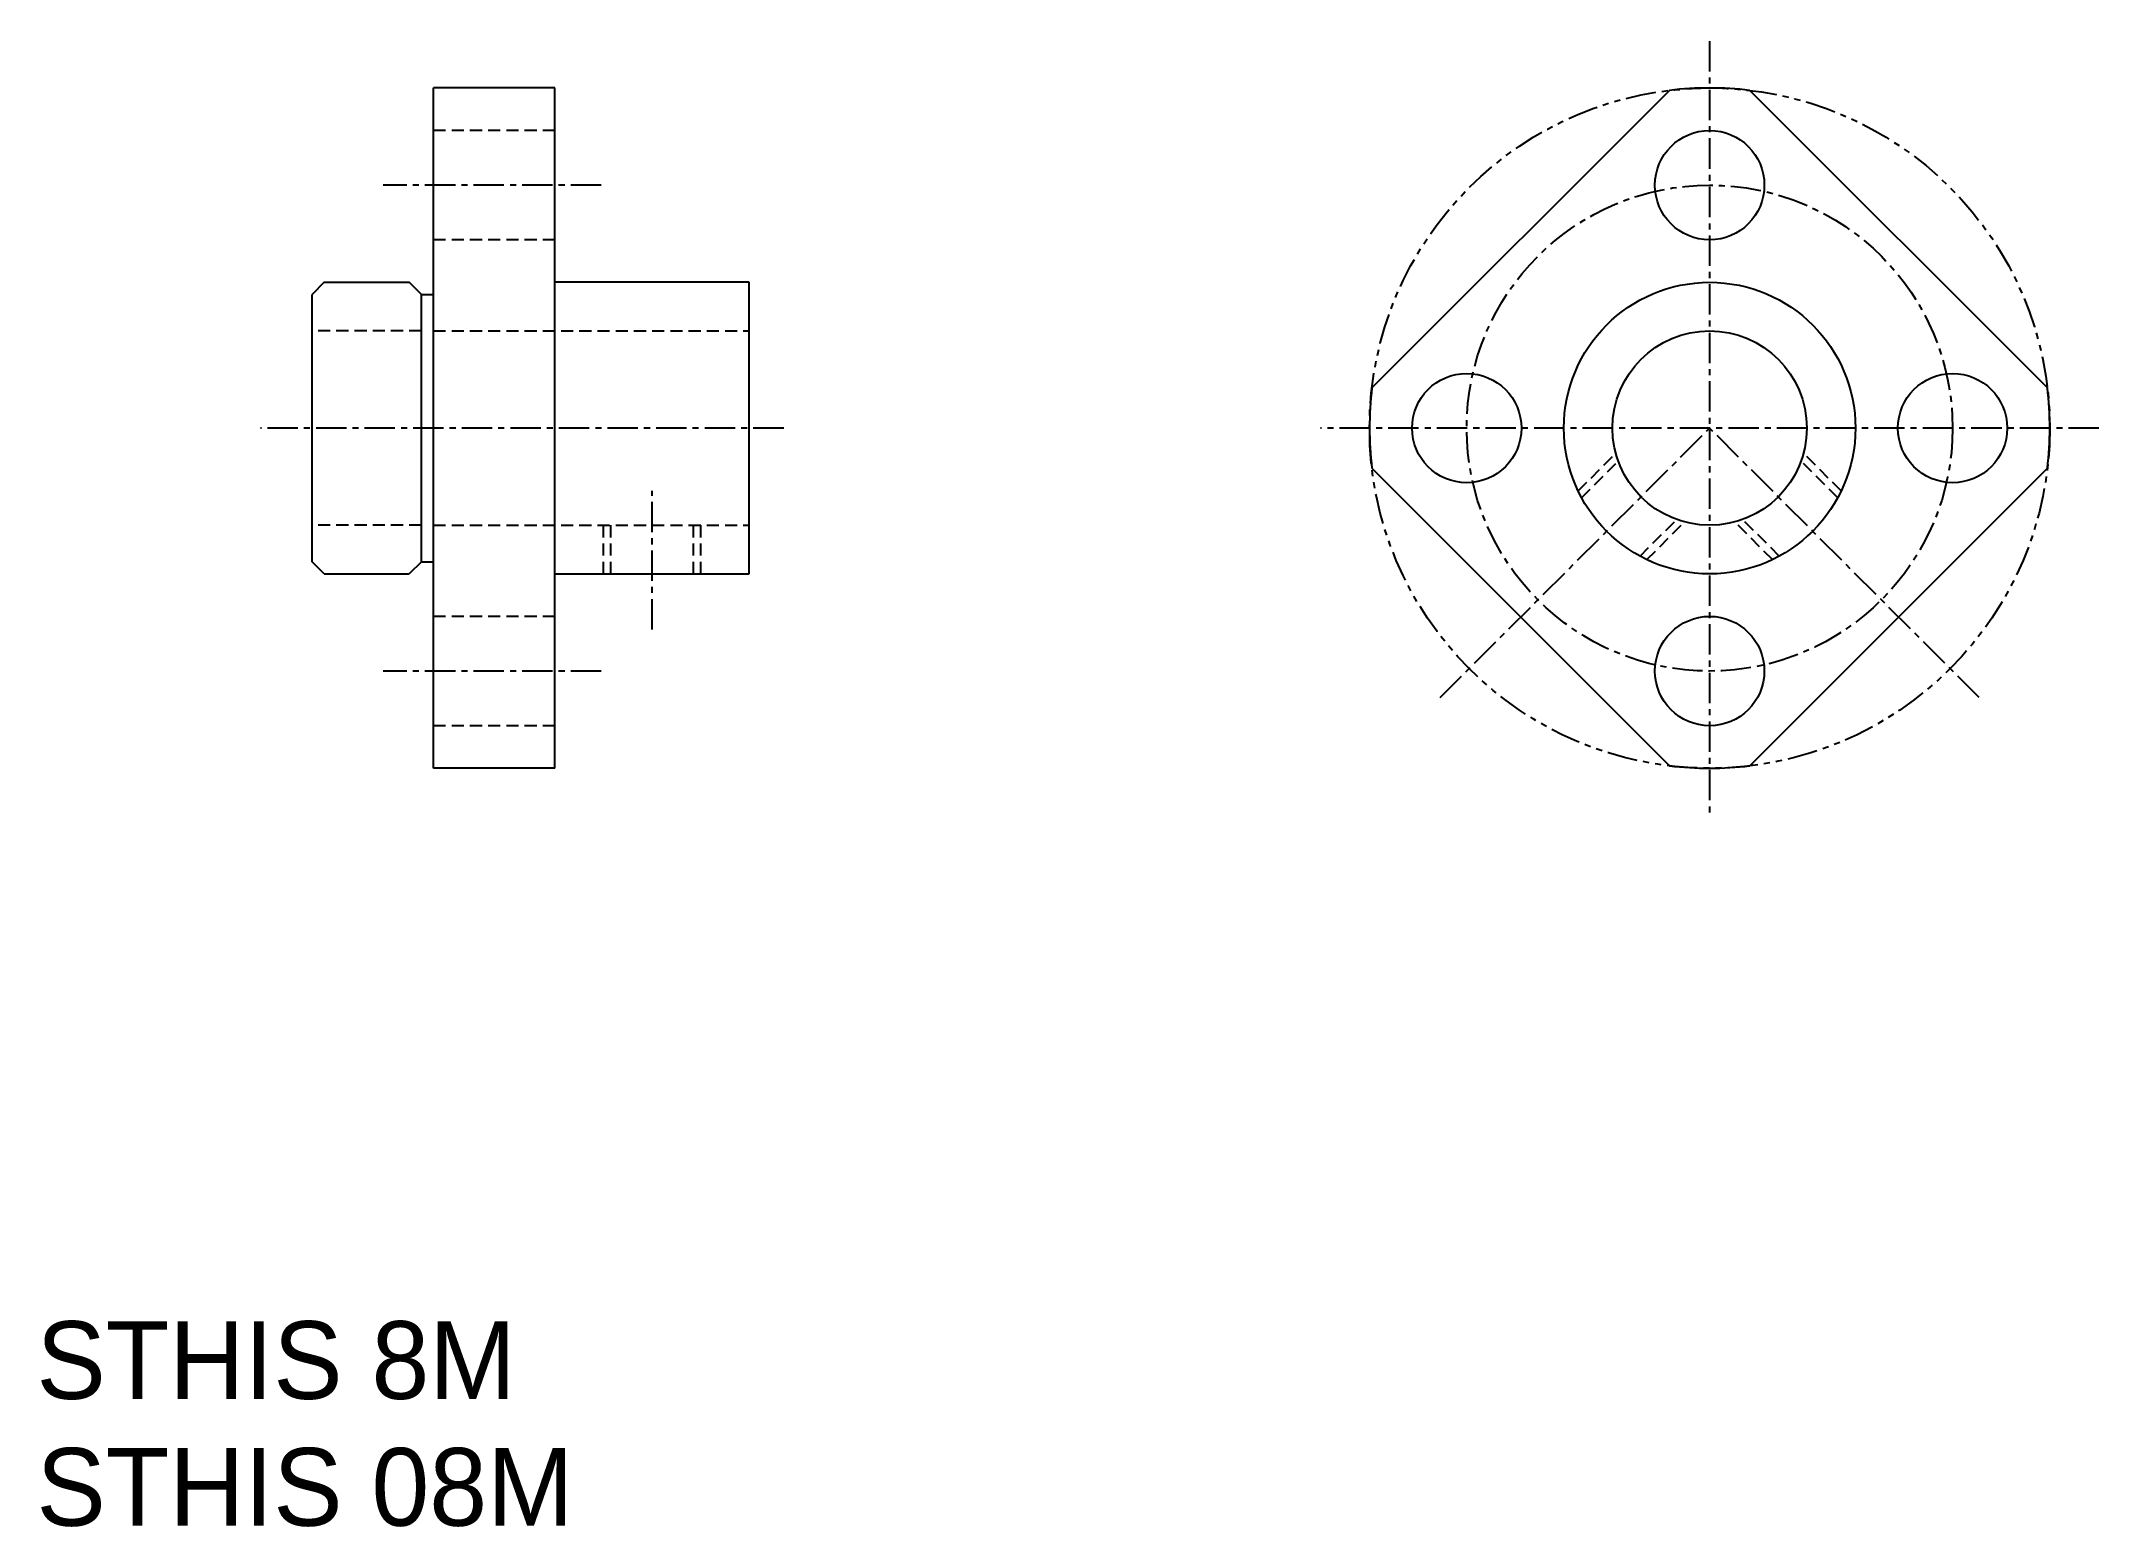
# Model space of a CAD drawing. Extents: x 591.1 to 675.8, y -322.7 to -261.5.
import ezdxf

# ---------------------------------------------------------------- set-up
doc = ezdxf.new("R2010")
doc.units = 0
for name, pattern in [('CENTER', [2, 1.25, -0.25, 0.25, -0.25]), ('DASHED', [0.75, 0.5, -0.25]), ('PHANTOM', [2.5, 1.25, -0.25, 0.25, -0.25, 0.25, -0.25])]:
    doc.linetypes.add(name, pattern=pattern)
doc.layers.get('0').update_dxf_attribs({"linetype": 'CONTINUOUS'})
doc.layers.add('CENTER', color=1, linetype='CENTER')

msp = doc.modelspace()

# ---------------------------------------------------------------- linework, layer by layer
at = {"color": 7, "linetype": 'CONTINUOUS'}
for p, q in [((607.252, -291.465), (607.252, -263.465)), ((612.252, -263.465), (607.252, -263.465)), ((612.252, -291.465), (612.252, -263.465)), ((658.127, -263.563), (645.879, -275.81)), ((661.436, -263.563), (673.683, -275.81)), ((602.752, -271.465), (602.252, -271.965)), ((602.752, -271.465), (606.252, -271.465)), ((606.752, -271.965), (606.252, -271.465)), ((620.252, -271.465), (612.252, -271.465)), ((620.252, -283.465), (620.252, -271.465)), ((602.252, -282.965), (602.252, -271.965)), ((606.752, -282.965), (606.752, -271.965)), ((606.752, -271.965), (607.252, -271.965)), ((645.879, -279.119), (658.127, -291.366)), ((673.683, -279.119), (661.436, -291.366)), ((602.752, -283.465), (602.252, -282.965)), ((602.752, -283.465), (606.252, -283.465)), ((606.752, -282.965), (606.252, -283.465)), ((606.752, -282.965), (607.252, -282.965)), ((612.252, -283.465), (620.252, -283.465)), ((612.252, -291.465), (607.252, -291.465))]:
    msp.add_line(p, q, dxfattribs=at)
at = {"color": 3, "linetype": 'DASHED'}
for p, q in [((612.252, -265.215), (607.252, -265.215)), ((612.252, -269.715), (607.252, -269.715)), ((606.752, -273.465), (602.252, -273.465)), ((607.252, -273.465), (620.252, -273.465)), ((654.367, -280.05), (655.918, -278.5)), ((665.196, -280.05), (663.645, -278.5)), ((654.51, -280.331), (656.019, -278.823)), ((665.052, -280.331), (663.544, -278.823)), ((606.752, -281.465), (602.252, -281.465)), ((607.252, -281.465), (620.252, -281.465)), ((614.252, -283.465), (614.252, -281.465)), ((614.552, -283.465), (614.552, -281.465)), ((617.952, -283.465), (617.952, -281.465)), ((618.252, -283.465), (618.252, -281.465)), ((656.915, -282.735), (658.423, -281.227)), ((657.196, -282.879), (658.746, -281.328)), ((662.367, -282.879), (660.817, -281.328)), ((662.648, -282.735), (661.14, -281.227)), ((612.252, -285.215), (607.252, -285.215)), ((612.252, -289.715), (607.252, -289.715))]:
    msp.add_line(p, q, dxfattribs=at)
at = {"color": 3, "linetype": 'PHANTOM'}
msp.add_circle((659.781, -277.465), 14, dxfattribs=at)
at = {"color": 7, "linetype": 'CONTINUOUS'}
for centre, radius in [((659.781, -267.465), 2.25), ((659.781, -277.465), 6), ((659.781, -277.465), 4), ((649.781, -277.465), 2.25), ((669.781, -277.465), 2.25), ((659.781, -287.465), 2.25)]:
    msp.add_circle(centre, radius, dxfattribs=at)
for start, end in [(83.21321, 96.78679), (173.21321, 186.78679), (353.21321, 6.78679), (263.21321, 276.78679)]:
    msp.add_arc((659.781, -277.465), 14, start, end, dxfattribs=at)
at = {"layer": 'CENTER', "color": 1, "linetype": 'CENTER'}
for p, q in [((659.781, -261.537), (659.781, -293.392)), ((614.151, -267.465), (605.186, -267.465)), ((621.666, -277.465), (600.13, -277.465)), ((675.801, -277.465), (643.762, -277.465)), ((648.688, -288.558), (659.781, -277.465)), ((670.875, -288.558), (659.781, -277.465)), ((616.252, -285.75), (616.252, -280.051)), ((614.151, -287.465), (605.186, -287.465))]:
    msp.add_line(p, q, dxfattribs=at)
msp.add_circle((659.781, -277.465), 10, dxfattribs=at)

# ---------------------------------------------------------------- texts
at = {"color": 7, "linetype": 'CONTINUOUS'}
for s, p in [('STHIS 8M', (590.908, -317.427)), ('STHIS 08M', (590.908, -322.647))]:
    msp.add_text(s, height=3.2, dxfattribs=at).set_placement(p)

doc.saveas('drawing.dxf')
